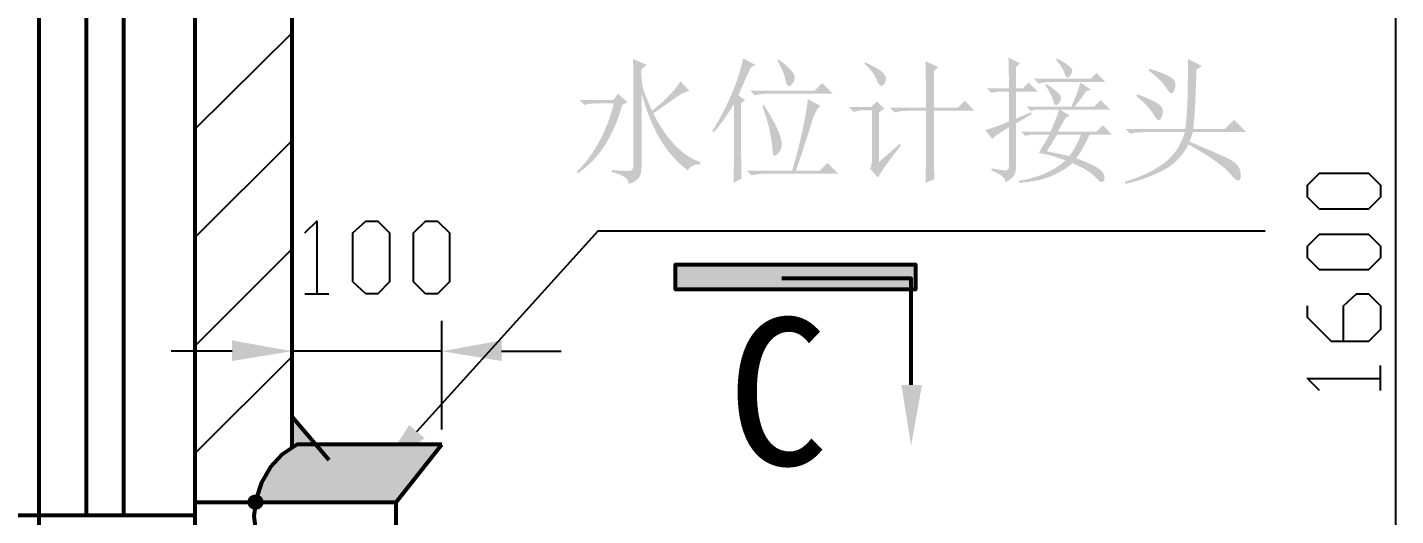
# Model space of a CAD drawing. Header units: millimetres. Extents: x 0 to 841, y 0 to 1189.
# Drawn here: x 280.6 to 334, y 437.8 to 456.9 of the extents above; entities that cross this region are included whole.
import ezdxf

# ---------------------------------------------------------------- set-up
doc = ezdxf.new("R2010")
doc.units = ezdxf.units.MM
doc.layers.add('C00-00-00', color=7, linetype='Continuous')
doc.layers.add('C00-FF-FF', color=4, linetype='Continuous', true_color=0x00ffff)

msp = doc.modelspace()

# ---------------------------------------------------------------- hatches: boundary and pattern name
at = {"layer": 'C00-00-00'}
h = msp.add_hatch(color=256, dxfattribs=at)
edge = h.paths.add_edge_path(flags=0)
edge.add_spline(control_points=[(304.24805, 455.627214), (304.24805, 455.627214), (304.788792, 455.39846), (304.788792, 455.39846), (304.788792, 455.39846), (304.580984, 455.231993), (304.580984, 455.231993), (304.566652, 454.912839), (304.594213, 454.642193), (304.663666, 454.420604), (304.73312, 454.198464), (304.843914, 453.927818), (304.997152, 453.608664), (305.537894, 454.052392), (305.905554, 454.433833), (306.099582, 454.753538), (306.099582, 454.753538), (306.453462, 454.378712), (306.453462, 454.378712), (306.314556, 454.36438), (306.137616, 454.281147), (305.922642, 454.129011), (305.707668, 453.976325), (305.412768, 453.768516), (305.038493, 453.505036), (305.579235, 452.464341), (306.18943, 451.832648), (306.86963, 451.61106), (306.86963, 451.61106), (306.86963, 451.527826), (306.86963, 451.527826), (306.606149, 451.514046), (306.446297, 451.430812), (306.391175, 451.278126), (305.544508, 451.902102), (304.941479, 452.915235), (304.580984, 454.316424), (304.580984, 454.316424), (304.580984, 451.403252), (304.580984, 451.403252), (304.594213, 451.056537), (304.427746, 450.841563), (304.081583, 450.757779), (304.094812, 450.952358), (303.879838, 451.105044), (303.43611, 451.215838), (303.43611, 451.215838), (303.43611, 451.299072), (303.43611, 451.299072), (303.755264, 451.271511), (303.973545, 451.25718), (304.091505, 451.25718), (304.209465, 451.25718), (304.268445, 451.340413), (304.268445, 451.507431), (304.268445, 451.507431), (304.268445, 454.857167), (304.268445, 454.857167), (304.268445, 455.120648), (304.261279, 455.377514), (304.24805, 455.627214), (304.24805, 455.627214), (304.24805, 455.627214), (304.24805, 455.627214)], knot_values=[0, 0, 0, 0, 1, 1, 1, 2, 2, 2, 3, 3, 3, 4, 4, 4, 5, 5, 5, 6, 6, 6, 7, 7, 7, 8, 8, 8, 9, 9, 9, 10, 10, 10, 11, 11, 11, 12, 12, 12, 13, 13, 13, 14, 14, 14, 15, 15, 15, 16, 16, 16, 17, 17, 17, 18, 18, 18, 19, 19, 19, 20, 20, 20, 21, 21, 21, 21], degree=3, periodic=1)
edge = h.paths.add_edge_path(flags=0)
edge.add_spline(control_points=[(302.104374, 451.173946), (302.104374, 451.173946), (302.063033, 451.236785), (302.063033, 451.236785), (302.756462, 451.930213), (303.234916, 452.81767), (303.498948, 453.900257), (303.498948, 453.900257), (302.853475, 453.900257), (302.853475, 453.900257), (302.673228, 453.900257), (302.506761, 453.879311), (302.354074, 453.83797), (302.354074, 453.83797), (302.167212, 454.024832), (302.167212, 454.024832), (302.167212, 454.024832), (303.478002, 454.024832), (303.478002, 454.024832), (303.478002, 454.024832), (303.665416, 454.274532), (303.665416, 454.274532), (303.665416, 454.274532), (304.039691, 453.941598), (304.039691, 453.941598), (304.039691, 453.941598), (303.831883, 453.83797), (303.831883, 453.83797), (303.484617, 452.603247), (302.909148, 451.71524), (302.104374, 451.173946), (302.104374, 451.173946), (302.104374, 451.173946), (302.104374, 451.173946)], knot_values=[0, 0, 0, 0, 1, 1, 1, 2, 2, 2, 3, 3, 3, 4, 4, 4, 5, 5, 5, 6, 6, 6, 7, 7, 7, 8, 8, 8, 9, 9, 9, 10, 10, 10, 11, 11, 11, 11], degree=3, periodic=1)
h = msp.add_hatch(color=256, dxfattribs=at)
edge = h.paths.add_edge_path(flags=0)
edge.add_spline(control_points=[(308.16708, 450.799671), (308.18031, 451.21639), (308.187475, 452.242201), (308.187475, 453.879311), (307.896434, 453.39369), (307.632953, 453.026029), (307.397033, 452.776329), (307.397033, 452.776329), (307.334745, 452.818221), (307.334745, 452.818221), (307.598226, 453.233838), (307.837454, 453.684732), (308.052428, 454.170352), (308.267402, 454.655973), (308.43001, 455.148759), (308.541356, 455.648161), (308.541356, 455.648161), (309.01981, 455.39846), (309.01981, 455.39846), (309.01981, 455.39846), (308.832948, 455.29428), (308.832948, 455.29428), (308.610809, 454.794879), (308.450956, 454.433833), (308.353942, 454.212245), (308.353942, 454.212245), (308.624589, 454.024832), (308.624589, 454.024832), (308.624589, 454.024832), (308.458122, 453.900257), (308.458122, 453.900257), (308.458122, 452.235587), (308.464737, 451.257731), (308.479068, 450.966138), (308.479068, 450.966138), (308.16708, 450.799671), (308.16708, 450.799671)], knot_values=[0, 0, 0, 0, 1, 1, 1, 2, 2, 2, 3, 3, 3, 4, 4, 4, 5, 5, 5, 6, 6, 6, 7, 7, 7, 8, 8, 8, 9, 9, 9, 10, 10, 10, 11, 11, 11, 12, 12, 12, 12], degree=3, periodic=1)
edge = h.paths.add_edge_path(flags=0)
edge.add_spline(control_points=[(309.873092, 455.564927), (309.873092, 455.564927), (309.935379, 455.606268), (309.935379, 455.606268), (310.337766, 455.300895), (310.542267, 455.079306), (310.549433, 454.9404), (310.556047, 454.801494), (310.507541, 454.6907), (310.403912, 454.607466), (310.299732, 454.524233), (310.230279, 454.58652), (310.195553, 454.794879), (310.160826, 455.002687), (310.053339, 455.259554), (309.873092, 455.564927), (309.873092, 455.564927), (309.873092, 455.564927), (309.873092, 455.564927)], knot_values=[0, 0, 0, 0, 1, 1, 1, 2, 2, 2, 3, 3, 3, 4, 4, 4, 5, 5, 5, 6, 6, 6, 6], degree=3, periodic=1)
edge = h.paths.add_edge_path(flags=0)
edge.add_spline(control_points=[(308.812002, 454.399658), (308.812002, 454.399658), (311.329954, 454.399658), (311.329954, 454.399658), (311.329954, 454.399658), (311.620995, 454.6907), (311.620995, 454.6907), (311.620995, 454.6907), (312.037163, 454.274532), (312.037163, 454.274532), (312.037163, 454.274532), (309.47787, 454.274532), (309.47787, 454.274532), (309.311403, 454.274532), (309.151551, 454.253586), (308.999416, 454.212245), (308.999416, 454.212245), (308.812002, 454.399658), (308.812002, 454.399658)], knot_values=[0, 0, 0, 0, 1, 1, 1, 2, 2, 2, 3, 3, 3, 4, 4, 4, 5, 5, 5, 6, 6, 6, 6], degree=3, periodic=1)
edge = h.paths.add_edge_path(flags=0)
edge.add_spline(control_points=[(309.290457, 453.796077), (309.290457, 453.796077), (309.352745, 453.83797), (309.352745, 453.83797), (309.699459, 453.282896), (309.914433, 452.866728), (309.997666, 452.589467), (310.0809, 452.311654), (310.053339, 452.099988), (309.914433, 451.954467), (309.775527, 451.808946), (309.702766, 451.819419), (309.696152, 451.985886), (309.688986, 452.152353), (309.657567, 452.387722), (309.602445, 452.693095), (309.546772, 452.998469), (309.442593, 453.366129), (309.290457, 453.796077), (309.290457, 453.796077), (309.290457, 453.796077), (309.290457, 453.796077)], knot_values=[0, 0, 0, 0, 1, 1, 1, 2, 2, 2, 3, 3, 3, 4, 4, 4, 5, 5, 5, 6, 6, 6, 7, 7, 7, 7], degree=3, periodic=1)
edge = h.paths.add_edge_path(flags=0)
edge.add_spline(control_points=[(311.059307, 454.066724), (311.059307, 454.066724), (311.558708, 453.796077), (311.558708, 453.796077), (311.433582, 453.726624), (311.308456, 453.483538), (311.183882, 453.067371), (311.059307, 452.651203), (310.864728, 452.054788), (310.601247, 451.278126), (310.601247, 451.278126), (311.537762, 451.278126), (311.537762, 451.278126), (311.537762, 451.278126), (311.829355, 451.569719), (311.829355, 451.569719), (311.829355, 451.569719), (312.245522, 451.153551), (312.245522, 451.153551), (312.245522, 451.153551), (309.373691, 451.153551), (309.373691, 451.153551), (309.192892, 451.153551), (309.026425, 451.132605), (308.87429, 451.090713), (308.87429, 451.090713), (308.686876, 451.278126), (308.686876, 451.278126), (308.686876, 451.278126), (310.455726, 451.278126), (310.455726, 451.278126), (310.622193, 451.84698), (310.760548, 452.398195), (310.871894, 452.932323), (310.982688, 453.46645), (311.044975, 453.844584), (311.059307, 454.066724), (311.059307, 454.066724), (311.059307, 454.066724), (311.059307, 454.066724)], knot_values=[0, 0, 0, 0, 1, 1, 1, 2, 2, 2, 3, 3, 3, 4, 4, 4, 5, 5, 5, 6, 6, 6, 7, 7, 7, 8, 8, 8, 9, 9, 9, 10, 10, 10, 11, 11, 11, 12, 12, 12, 13, 13, 13, 13], degree=3, periodic=1)
h = msp.add_hatch(color=256, dxfattribs=at)
edge = h.paths.add_edge_path(flags=0)
edge.add_spline(control_points=[(313.271775, 455.439801), (313.271775, 455.439801), (313.292721, 455.50264), (313.292721, 455.50264), (313.598094, 455.363733), (313.80921, 455.245773), (313.92717, 455.148759), (314.04513, 455.051746), (314.10411, 454.954181), (314.10411, 454.857167), (314.10411, 454.760153), (314.065525, 454.676919), (313.989457, 454.607466), (313.913389, 454.538013), (313.830156, 454.611325), (313.739757, 454.826299), (313.649357, 455.041273), (313.493363, 455.245773), (313.271775, 455.439801), (313.271775, 455.439801), (313.271775, 455.439801), (313.271775, 455.439801)], knot_values=[0, 0, 0, 0, 1, 1, 1, 2, 2, 2, 3, 3, 3, 4, 4, 4, 5, 5, 5, 6, 6, 6, 7, 7, 7, 7], degree=3, periodic=1)
edge = h.paths.add_edge_path(flags=0)
edge.add_spline(control_points=[(313.834014, 451.61106), (313.834014, 451.61106), (314.645403, 452.31882), (314.645403, 452.31882), (314.645403, 452.31882), (314.686745, 452.256533), (314.686745, 452.256533), (314.201124, 451.632006), (313.902916, 451.215838), (313.792122, 451.007479), (313.792122, 451.007479), (313.480134, 451.361359), (313.480134, 451.361359), (313.535256, 451.444593), (313.563368, 451.576333), (313.563368, 451.757132), (313.563368, 451.757132), (313.563368, 453.62961), (313.563368, 453.62961), (313.563368, 453.62961), (313.022074, 453.62961), (313.022074, 453.62961), (313.022074, 453.62961), (313.209488, 453.62961), (313.209488, 453.62961), (313.126254, 453.62961), (313.008294, 453.608664), (312.855607, 453.567323), (312.855607, 453.567323), (312.668745, 453.754736), (312.668745, 453.754736), (312.668745, 453.754736), (313.521475, 453.754736), (313.521475, 453.754736), (313.521475, 453.754736), (313.750781, 453.98349), (313.750781, 453.98349), (313.750781, 453.98349), (314.041823, 453.691898), (314.041823, 453.691898), (314.041823, 453.691898), (313.834014, 453.546377), (313.834014, 453.546377), (313.834014, 453.546377), (313.834014, 451.61106), (313.834014, 451.61106)], knot_values=[0, 0, 0, 0, 1, 1, 1, 2, 2, 2, 3, 3, 3, 4, 4, 4, 5, 5, 5, 6, 6, 6, 7, 7, 7, 8, 8, 8, 9, 9, 9, 10, 10, 10, 11, 11, 11, 12, 12, 12, 13, 13, 13, 14, 14, 14, 15, 15, 15, 15], degree=3, periodic=1)
edge = h.paths.add_edge_path(flags=0)
edge.add_spline(control_points=[(315.665152, 453.73379), (315.665152, 454.663139), (315.657986, 455.266168), (315.644205, 455.543981), (315.644205, 455.543981), (316.143606, 455.315227), (316.143606, 455.315227), (316.143606, 455.315227), (315.977139, 455.148759), (315.977139, 455.148759), (315.977139, 455.148759), (315.977139, 453.73379), (315.977139, 453.73379), (315.977139, 453.73379), (316.913654, 453.73379), (316.913654, 453.73379), (316.913654, 453.73379), (317.18375, 454.004437), (317.18375, 454.004437), (317.18375, 454.004437), (317.558576, 453.608664), (317.558576, 453.608664), (317.558576, 453.608664), (315.977139, 453.608664), (315.977139, 453.608664), (315.977139, 453.608664), (315.977139, 451.71524), (315.977139, 451.71524), (315.977139, 451.437427), (315.983754, 451.181112), (315.998086, 450.945192), (315.998086, 450.945192), (315.644205, 450.799671), (315.644205, 450.799671), (315.657986, 451.229619), (315.665152, 451.555387), (315.665152, 451.777527), (315.665152, 451.777527), (315.665152, 453.608664), (315.665152, 453.608664), (315.665152, 453.608664), (314.603511, 453.608664), (314.603511, 453.608664), (314.603511, 453.608664), (314.91605, 453.608664), (314.91605, 453.608664), (314.749583, 453.608664), (314.589731, 453.587718), (314.437044, 453.546377), (314.437044, 453.546377), (314.250182, 453.73379), (314.250182, 453.73379), (314.250182, 453.73379), (315.665152, 453.73379), (315.665152, 453.73379)], knot_values=[0, 0, 0, 0, 1, 1, 1, 2, 2, 2, 3, 3, 3, 4, 4, 4, 5, 5, 5, 6, 6, 6, 7, 7, 7, 8, 8, 8, 9, 9, 9, 10, 10, 10, 11, 11, 11, 12, 12, 12, 13, 13, 13, 14, 14, 14, 15, 15, 15, 16, 16, 16, 17, 17, 17, 18, 18, 18, 18], degree=3, periodic=1)
h = msp.add_hatch(color=256, dxfattribs=at)
edge = h.paths.add_edge_path(flags=0)
edge.add_spline(control_points=[(319.875224, 454.857167), (319.875224, 454.857167), (322.081187, 454.857167), (322.081187, 454.857167), (322.081187, 454.857167), (322.309942, 455.086472), (322.309942, 455.086472), (322.309942, 455.086472), (322.663822, 454.732592), (322.663822, 454.732592), (322.663822, 454.732592), (320.520146, 454.732592), (320.520146, 454.732592), (320.339898, 454.732592), (320.187212, 454.711646), (320.062637, 454.670305), (320.062637, 454.670305), (319.875224, 454.857167), (319.875224, 454.857167)], knot_values=[0, 0, 0, 0, 1, 1, 1, 2, 2, 2, 3, 3, 3, 4, 4, 4, 5, 5, 5, 6, 6, 6, 6], degree=3, periodic=1)
edge = h.paths.add_edge_path(flags=0)
edge.add_spline(control_points=[(320.374625, 454.649358), (320.679998, 454.440999), (320.856938, 454.288312), (320.905445, 454.191299), (320.953952, 454.094285), (320.929147, 453.993412), (320.832133, 453.889784), (320.73512, 453.785604), (320.665666, 453.820331), (320.624325, 453.993963), (320.582433, 454.167045), (320.478804, 454.371546), (320.312337, 454.607466), (320.312337, 454.607466), (320.374625, 454.649358), (320.374625, 454.649358)], knot_values=[0, 0, 0, 0, 1, 1, 1, 2, 2, 2, 3, 3, 3, 4, 4, 4, 5, 5, 5, 5], degree=3, periodic=1)
edge = h.paths.add_edge_path(flags=0)
edge.add_spline(control_points=[(321.10278, 453.338569), (321.10278, 453.338569), (320.811738, 452.797275), (320.811738, 452.797275), (320.811738, 452.797275), (322.309942, 452.797275), (322.309942, 452.797275), (322.309942, 452.797275), (322.559642, 453.046976), (322.559642, 453.046976), (322.559642, 453.046976), (322.913522, 452.6727), (322.913522, 452.6727), (322.913522, 452.6727), (322.039295, 452.6727), (322.039295, 452.6727), (321.830935, 452.228421), (321.657854, 451.923599), (321.518948, 451.757132), (321.796209, 451.659567), (322.032129, 451.558694), (322.226157, 451.455066), (322.420185, 451.350886), (322.542003, 451.247258), (322.59051, 451.143078), (322.639017, 451.03945), (322.639017, 450.94905), (322.59051, 450.872431), (322.542003, 450.796364), (322.454911, 450.823924), (322.330337, 450.955665), (322.205762, 451.087957), (322.077329, 451.195444), (321.945588, 451.278677), (321.813848, 451.361359), (321.623127, 451.458373), (321.373427, 451.569719), (321.151287, 451.37514), (320.883948, 451.209224), (320.57196, 451.070318), (320.259972, 450.931411), (319.833331, 450.841563), (319.292589, 450.799671), (319.292589, 450.799671), (319.292589, 450.882904), (319.292589, 450.882904), (319.583631, 450.924797), (319.885697, 451.004172), (320.197685, 451.122132), (320.509672, 451.240092), (320.811738, 451.423647), (321.10278, 451.673898), (320.783626, 451.798473), (320.436912, 451.895487), (320.062637, 451.96494), (320.200992, 452.20086), (320.339898, 452.43678), (320.478804, 452.6727), (320.478804, 452.6727), (319.729703, 452.6727), (319.729703, 452.6727), (319.729703, 452.6727), (319.54229, 452.630808), (319.54229, 452.630808), (319.54229, 452.630808), (319.375823, 452.797275), (319.375823, 452.797275), (319.375823, 452.797275), (320.520146, 452.797275), (320.520146, 452.797275), (320.659052, 453.115878), (320.769846, 453.400305), (320.85308, 453.650556), (320.85308, 453.650556), (319.937511, 453.650556), (319.937511, 453.650556), (319.937511, 453.650556), (319.750649, 453.608664), (319.750649, 453.608664), (319.750649, 453.608664), (319.584182, 453.775131), (319.584182, 453.775131), (319.584182, 453.775131), (321.332086, 453.775131), (321.332086, 453.775131), (321.387207, 453.899706), (321.446187, 454.038612), (321.508475, 454.191299), (321.570762, 454.343985), (321.629742, 454.517618), (321.685415, 454.711646), (321.685415, 454.711646), (322.101582, 454.420604), (322.101582, 454.420604), (322.101582, 454.420604), (321.91472, 454.378712), (321.91472, 454.378712), (321.720141, 454.100899), (321.567455, 453.899706), (321.45666, 453.775131), (321.45666, 453.775131), (322.226708, 453.775131), (322.226708, 453.775131), (322.226708, 453.775131), (322.476409, 454.024832), (322.476409, 454.024832), (322.476409, 454.024832), (322.850684, 453.650556), (322.850684, 453.650556), (322.850684, 453.650556), (320.894972, 453.650556), (320.894972, 453.650556), (320.894972, 453.650556), (321.269247, 453.421802), (321.269247, 453.421802), (321.269247, 453.421802), (321.10278, 453.338569), (321.10278, 453.338569)], knot_values=[0, 0, 0, 0, 1, 1, 1, 2, 2, 2, 3, 3, 3, 4, 4, 4, 5, 5, 5, 6, 6, 6, 7, 7, 7, 8, 8, 8, 9, 9, 9, 10, 10, 10, 11, 11, 11, 12, 12, 12, 13, 13, 13, 14, 14, 14, 15, 15, 15, 16, 16, 16, 17, 17, 17, 18, 18, 18, 19, 19, 19, 20, 20, 20, 21, 21, 21, 22, 22, 22, 23, 23, 23, 24, 24, 24, 25, 25, 25, 26, 26, 26, 27, 27, 27, 28, 28, 28, 29, 29, 29, 30, 30, 30, 31, 31, 31, 32, 32, 32, 33, 33, 33, 34, 34, 34, 35, 35, 35, 36, 36, 36, 37, 37, 37, 38, 38, 38, 39, 39, 39, 39], degree=3, periodic=1)
edge = h.paths.add_edge_path(flags=0)
edge.add_spline(control_points=[(320.374625, 452.027227), (320.679998, 451.971555), (320.97104, 451.909267), (321.248852, 451.840365), (321.428548, 452.075734), (321.581235, 452.352996), (321.706361, 452.6727), (321.706361, 452.6727), (320.769846, 452.6727), (320.769846, 452.6727), (320.645271, 452.464341), (320.513531, 452.248816), (320.374625, 452.027227), (320.374625, 452.027227), (320.374625, 452.027227), (320.374625, 452.027227)], knot_values=[0, 0, 0, 0, 1, 1, 1, 2, 2, 2, 3, 3, 3, 4, 4, 4, 5, 5, 5, 5], degree=3, periodic=1)
edge = h.paths.add_edge_path(flags=0)
edge.add_spline(control_points=[(320.790792, 455.648161), (321.040493, 455.509254), (321.210267, 455.394602), (321.300666, 455.304753), (321.390514, 455.214354), (321.387207, 455.106867), (321.290193, 454.982292), (321.193179, 454.857167), (321.120419, 454.878113), (321.071912, 455.04458), (321.023405, 455.211047), (320.908752, 455.397909), (320.728505, 455.606268), (320.728505, 455.606268), (320.790792, 455.648161), (320.790792, 455.648161)], knot_values=[0, 0, 0, 0, 1, 1, 1, 2, 2, 2, 3, 3, 3, 4, 4, 4, 5, 5, 5, 5], degree=3, periodic=1)
edge = h.paths.add_edge_path(flags=0)
edge.add_spline(control_points=[(319.168014, 453.296676), (319.168014, 453.296676), (319.750649, 453.546377), (319.750649, 453.546377), (319.750649, 453.546377), (319.79199, 453.484089), (319.79199, 453.484089), (319.79199, 453.484089), (319.168014, 453.109263), (319.168014, 453.109263), (319.168014, 453.109263), (319.168014, 451.340964), (319.168014, 451.340964), (319.168014, 451.118825), (319.029108, 450.945192), (318.751847, 450.820617), (318.779408, 450.973304), (318.605775, 451.12599), (318.2315, 451.278126), (318.2315, 451.278126), (318.2315, 451.361359), (318.2315, 451.361359), (318.536322, 451.305687), (318.723735, 451.281984), (318.793188, 451.288599), (318.862641, 451.295765), (318.897368, 451.354194), (318.897368, 451.465539), (318.897368, 451.465539), (318.897368, 452.963742), (318.897368, 452.963742), (318.522541, 452.741602), (318.307567, 452.588916), (318.252446, 452.506233), (318.252446, 452.506233), (317.981799, 452.859562), (317.981799, 452.859562), (318.230948, 452.929016), (318.536322, 453.03981), (318.897368, 453.192496), (318.897368, 453.192496), (318.897368, 454.357766), (318.897368, 454.357766), (318.897368, 454.357766), (318.460254, 454.357766), (318.460254, 454.357766), (318.460254, 454.357766), (318.210554, 454.316424), (318.210554, 454.316424), (318.210554, 454.316424), (318.044087, 454.482891), (318.044087, 454.482891), (318.044087, 454.482891), (318.897368, 454.482891), (318.897368, 454.482891), (318.897368, 455.051746), (318.890202, 455.453582), (318.876422, 455.689502), (318.876422, 455.689502), (319.334481, 455.460747), (319.334481, 455.460747), (319.334481, 455.460747), (319.168014, 455.315227), (319.168014, 455.315227), (319.168014, 455.315227), (319.168014, 454.482891), (319.168014, 454.482891), (319.168014, 454.482891), (319.43811, 454.482891), (319.43811, 454.482891), (319.43811, 454.482891), (319.667416, 454.711646), (319.667416, 454.711646), (319.667416, 454.711646), (320.020745, 454.357766), (320.020745, 454.357766), (320.020745, 454.357766), (319.168014, 454.357766), (319.168014, 454.357766), (319.168014, 454.357766), (319.168014, 453.296676), (319.168014, 453.296676)], knot_values=[0, 0, 0, 0, 1, 1, 1, 2, 2, 2, 3, 3, 3, 4, 4, 4, 5, 5, 5, 6, 6, 6, 7, 7, 7, 8, 8, 8, 9, 9, 9, 10, 10, 10, 11, 11, 11, 12, 12, 12, 13, 13, 13, 14, 14, 14, 15, 15, 15, 16, 16, 16, 17, 17, 17, 18, 18, 18, 19, 19, 19, 20, 20, 20, 21, 21, 21, 22, 22, 22, 23, 23, 23, 24, 24, 24, 25, 25, 25, 26, 26, 26, 27, 27, 27, 27], degree=3, periodic=1)
h = msp.add_hatch(color=256, dxfattribs=at)
edge = h.paths.add_edge_path(flags=0)
edge.add_spline(control_points=[(324.376889, 455.252939), (324.861958, 455.099701), (325.164024, 454.967961), (325.281984, 454.857167), (325.399944, 454.745821), (325.420339, 454.6003), (325.344271, 454.420053), (325.268204, 454.239806), (325.174497, 454.250279), (325.063703, 454.451472), (324.952357, 454.652666), (324.709823, 454.899059), (324.335547, 455.190101), (324.335547, 455.190101), (324.376889, 455.252939), (324.376889, 455.252939)], knot_values=[0, 0, 0, 0, 1, 1, 1, 2, 2, 2, 3, 3, 3, 4, 4, 4, 5, 5, 5, 5], degree=3, periodic=1)
edge = h.paths.add_edge_path(flags=0)
edge.add_spline(control_points=[(323.898434, 454.254137), (324.425396, 454.059558), (324.733525, 453.903564), (324.823924, 453.785604), (324.914323, 453.667644), (324.920938, 453.525431), (324.84487, 453.358963), (324.768803, 453.192496), (324.671789, 453.21675), (324.553829, 453.431724), (324.435869, 453.646698), (324.203256, 453.900257), (323.856541, 454.191299), (323.856541, 454.191299), (323.898434, 454.254137), (323.898434, 454.254137)], knot_values=[0, 0, 0, 0, 1, 1, 1, 2, 2, 2, 3, 3, 3, 4, 4, 4, 5, 5, 5, 5], degree=3, periodic=1)
edge = h.paths.add_edge_path(flags=0)
edge.add_spline(control_points=[(326.416385, 455.356568), (326.416385, 455.356568), (326.208026, 455.211047), (326.208026, 455.211047), (326.193694, 454.752987), (326.179914, 454.368239), (326.166133, 454.056251), (326.152353, 453.744263), (326.124792, 453.358963), (326.083451, 452.901455), (326.083451, 452.901455), (327.311008, 452.901455), (327.311008, 452.901455), (327.311008, 452.901455), (327.664888, 453.255335), (327.664888, 453.255335), (327.664888, 453.255335), (328.143343, 452.776329), (328.143343, 452.776329), (328.143343, 452.776329), (326.062505, 452.776329), (326.062505, 452.776329), (326.034393, 452.664983), (325.992501, 452.540409), (325.937379, 452.402054), (326.645139, 452.110461), (327.158321, 451.885014), (327.477475, 451.725713), (327.796077, 451.56586), (327.948764, 451.350886), (327.934983, 451.080791), (327.921203, 450.810144), (327.79277, 450.823924), (327.550235, 451.122132), (327.307149, 451.420339), (326.755934, 451.812253), (325.896038, 452.297874), (325.660118, 451.839814), (325.327184, 451.499714), (324.897236, 451.278126), (324.467288, 451.056537), (323.981667, 450.882904), (323.440374, 450.757779), (323.440374, 450.757779), (323.419979, 450.841012), (323.419979, 450.841012), (324.016394, 451.021811), (324.515244, 451.257731), (324.917631, 451.548773), (325.320018, 451.839814), (325.597279, 452.249367), (325.750517, 452.776329), (325.750517, 452.776329), (324.127188, 452.776329), (324.127188, 452.776329), (323.946389, 452.776329), (323.779922, 452.755383), (323.627787, 452.714042), (323.627787, 452.714042), (323.440374, 452.901455), (323.440374, 452.901455), (323.440374, 452.901455), (325.770912, 452.901455), (325.770912, 452.901455), (325.826034, 453.358963), (325.857453, 453.855057), (325.864619, 454.389185), (325.871233, 454.922761), (325.875092, 455.335621), (325.875092, 455.627214), (325.875092, 455.627214), (326.416385, 455.356568), (326.416385, 455.356568)], knot_values=[0, 0, 0, 0, 1, 1, 1, 2, 2, 2, 3, 3, 3, 4, 4, 4, 5, 5, 5, 6, 6, 6, 7, 7, 7, 8, 8, 8, 9, 9, 9, 10, 10, 10, 11, 11, 11, 12, 12, 12, 13, 13, 13, 14, 14, 14, 15, 15, 15, 16, 16, 16, 17, 17, 17, 18, 18, 18, 19, 19, 19, 20, 20, 20, 21, 21, 21, 22, 22, 22, 23, 23, 23, 24, 24, 24, 24], degree=3, periodic=1)
h = msp.add_hatch(color=256, dxfattribs=at)
h.dxf.hatch_style = 2
h.paths.add_polyline_path([(305.900667, 447.616439), (315.256333, 447.193106), (305.900667, 447.193106)])
h = msp.add_hatch(color=256, dxfattribs=at)
h.dxf.hatch_style = 2
h.paths.add_polyline_path([(305.900667, 447.616439), (315.256333, 447.616439), (315.256333, 447.193106)])
h = msp.add_hatch(color=256, dxfattribs=at)
h.dxf.hatch_style = 2
h.paths.add_polyline_path([(305.900667, 447.193106), (315.256333, 446.642772), (305.900667, 446.642772)])
h = msp.add_hatch(color=256, dxfattribs=at)
h.dxf.hatch_style = 2
h.paths.add_polyline_path([(305.900667, 447.193106), (315.256333, 447.193106), (315.256333, 446.642772)])
h = msp.add_hatch(color=256, dxfattribs=at)
h.dxf.hatch_style = 2
h.paths.add_polyline_path([(288.628667, 444.653106), (288.628667, 443.848772), (290.957, 444.229772)])
h = msp.add_hatch(color=256, dxfattribs=at)
h.dxf.hatch_style = 2
h.paths.add_polyline_path([(299.127333, 444.653106), (299.127333, 443.848772), (296.799, 444.229772)])
h = msp.add_hatch(color=256, dxfattribs=at)
h.dxf.hatch_style = 2
h.paths.add_polyline_path([(315.510333, 442.917439), (315.087, 440.546772), (314.706, 442.917439)])
h = msp.add_hatch(color=256, dxfattribs=at)
h.dxf.hatch_style = 2
h.paths.add_polyline_path([(290.957, 441.689772), (291.888333, 440.589106), (290.957, 440.589106)])
h = msp.add_hatch(color=256, dxfattribs=at)
h.dxf.hatch_style = 2
h.paths.add_polyline_path([(296.121667, 440.843106), (294.259, 439.361439), (295.529, 441.351106)])
h = msp.add_hatch(color=256, dxfattribs=at)
h.dxf.hatch_style = 2
h.paths.add_polyline_path([(291.168667, 440.589106), (296.545, 440.292772), (290.660667, 440.292772)])
h = msp.add_hatch(color=256, dxfattribs=at)
h.dxf.hatch_style = 2
h.paths.add_polyline_path([(290.957, 440.589106), (291.168667, 440.589106), (290.957, 440.462106)])
h = msp.add_hatch(color=256, dxfattribs=at)
h.dxf.hatch_style = 2
h.paths.add_polyline_path([(291.168667, 440.589106), (296.799, 440.589106), (296.545, 440.292772)])
h = msp.add_hatch(color=256, dxfattribs=at)
h.dxf.hatch_style = 2
h.paths.add_polyline_path([(290.660667, 440.292772), (296.206333, 439.869439), (290.279667, 439.869439)])
h = msp.add_hatch(color=256, dxfattribs=at)
h.dxf.hatch_style = 2
h.paths.add_polyline_path([(290.660667, 440.292772), (296.545, 440.292772), (296.206333, 439.869439)])
h = msp.add_hatch(color=256, dxfattribs=at)
h.dxf.hatch_style = 2
h.paths.add_polyline_path([(289.941, 439.403772), (295.444333, 438.895772), (289.687, 438.895772)])
h = msp.add_hatch(color=256, dxfattribs=at)
h.dxf.hatch_style = 2
h.paths.add_polyline_path([(290.279667, 439.869439), (295.867667, 439.403772), (289.941, 439.403772)])
h = msp.add_hatch(color=256, dxfattribs=at)
h.dxf.hatch_style = 2
h.paths.add_polyline_path([(289.941, 439.403772), (295.867667, 439.403772), (295.444333, 438.895772)])
h = msp.add_hatch(color=256, dxfattribs=at)
h.dxf.hatch_style = 2
h.paths.add_polyline_path([(290.279667, 439.869439), (296.206333, 439.869439), (295.867667, 439.403772)])
h = msp.add_hatch(color=256, dxfattribs=at)
h.dxf.hatch_style = 2
h.paths.add_polyline_path([(289.687, 438.895772), (295.021, 438.345439), (289.517667, 438.345439)])
h = msp.add_hatch(color=256, dxfattribs=at)
h.dxf.hatch_style = 2
h.paths.add_polyline_path([(289.687, 438.895772), (295.444333, 438.895772), (295.021, 438.345439)])
at = {"layer": 'C00-FF-FF'}
h = msp.add_hatch(color=256, dxfattribs=at)
edge = h.paths.add_edge_path()
edge.add_ellipse((289.538833, 438.344028), major_axis=(0.3175, 0), ratio=0.933333, start_angle=0, end_angle=360)

# ---------------------------------------------------------------- linework, layer by layer
at = {"layer": 'C00-00-00', "lineweight": 53}
for points in [[(287.189333, 426.533028), (287.189333, 486.604028)], [(305.900667, 447.149361), (305.900667, 447.615028), (315.256333, 447.615028), (315.256333, 446.641361), (305.900667, 446.641361), (305.900667, 447.615028)], [(315.087, 442.916028), (315.087, 447.064694), (310.049333, 447.064694)], [(287.189333, 437.201028), (295.021, 437.201028), (295.021, 438.344028), (296.799, 440.587694)], [(296.799, 440.587694), (291.168667, 440.587694), (290.576, 440.206694), (290.110333, 439.698694), (289.771667, 439.106028), (289.56, 438.471028), (289.475333, 437.793694), (289.56, 437.116361), (289.771667, 436.439028), (290.110333, 435.846361), (290.576, 435.338361), (291.168667, 434.957361)], [(287.189333, 438.344028), (295.021, 438.344028)]]:
    msp.add_lwpolyline(points, dxfattribs=at)
at = {"layer": 'C00-00-00', "lineweight": 25}
for points in [[(333.375, 450.239694), (332.909333, 449.774028), (331.004333, 449.774028), (330.538667, 450.239694), (330.538667, 450.705361), (331.004333, 451.171028), (332.909333, 451.171028), (333.375, 450.705361)], [(293.835667, 446.472028), (293.327667, 446.937694), (293.327667, 448.842694), (293.835667, 449.308361), (294.301333, 449.308361), (294.767, 448.842694), (294.767, 446.937694), (294.301333, 446.472028)], [(296.164, 446.472028), (295.698333, 446.937694), (295.698333, 448.842694), (296.164, 449.308361), (296.629667, 449.308361), (297.095333, 448.842694), (297.095333, 446.937694), (296.629667, 446.472028)], [(333.375, 447.869028), (332.909333, 447.403361), (331.004333, 447.403361), (330.538667, 447.869028), (330.538667, 448.334694), (331.004333, 448.800361), (332.909333, 448.800361), (333.375, 448.334694)]]:
    msp.add_lwpolyline(points, close=True, dxfattribs=at)
for points in [[(291.465, 448.842694), (291.930667, 449.308361), (291.930667, 446.472028)], [(295.825333, 441.095694), (302.895, 448.927361), (328.887667, 448.927361)], [(291.465, 446.472028), (292.396333, 446.472028)], [(331.935667, 444.609361), (331.935667, 446.006361), (332.443667, 446.472028), (332.909333, 446.472028), (333.375, 446.006361), (333.375, 445.075028), (332.909333, 444.609361), (331.47, 444.609361), (330.538667, 445.540694), (330.538667, 446.006361)], [(296.799, 444.228361), (290.957, 444.228361)], [(333.375, 442.704361), (333.375, 443.678028)], [(331.004333, 442.704361), (330.538667, 443.170028), (333.375, 443.170028)]]:
    msp.add_lwpolyline(points, dxfattribs=at)
at = {"layer": 'C00-00-00', "lineweight": 53}
for points in [[(281.093333, 650.857361), (281.093333, 650.857361), (281.093333, 406.848028), (281.093333, 406.848028)], [(282.956, 437.836028), (282.956, 437.836028), (282.956, 650.857361), (282.956, 650.857361)], [(284.395333, 650.857361), (284.395333, 650.857361), (284.395333, 437.836028), (284.395333, 437.836028)], [(290.957, 484.741361), (290.957, 484.741361), (290.957, 440.460694), (290.957, 440.460694)], [(290.957, 441.688361), (290.957, 441.688361), (292.396333, 439.995028), (292.396333, 439.995028)], [(259.037667, 437.836028), (259.037667, 437.836028), (287.189333, 437.836028), (287.189333, 437.836028)], [(282.956, 437.836028), (282.956, 437.836028), (283.675667, 437.836028), (283.675667, 437.836028)], [(284.395333, 437.836028), (284.395333, 437.836028), (285.326667, 437.836028), (285.326667, 437.836028)]]:
    msp.add_open_spline(points, degree=3, dxfattribs=at)
at = {"layer": 'C00-00-00', "lineweight": 25}
for points in [[(333.967667, 484.614361), (333.967667, 484.614361), (333.967667, 409.261028), (333.967667, 409.261028)], [(287.189333, 452.906694), (287.189333, 452.906694), (290.957, 456.632028), (290.957, 456.632028)], [(287.189333, 448.673361), (287.189333, 448.673361), (290.957, 452.441028), (290.957, 452.441028)], [(287.189333, 444.440028), (287.189333, 444.440028), (290.957, 448.207694), (290.957, 448.207694)], [(290.957, 441.180361), (290.957, 441.180361), (290.957, 445.413694), (290.957, 445.413694)], [(296.799, 441.180361), (296.799, 441.180361), (296.799, 445.413694), (296.799, 445.413694)], [(288.628667, 444.228361), (288.628667, 444.228361), (286.258, 444.228361), (286.258, 444.228361)], [(299.127333, 444.228361), (299.127333, 444.228361), (301.455667, 444.228361), (301.455667, 444.228361)], [(287.189333, 440.249028), (287.189333, 440.249028), (290.957, 444.016694), (290.957, 444.016694)]]:
    msp.add_open_spline(points, degree=3, dxfattribs=at)

# ---------------------------------------------------------------- texts
at = {"layer": 'C00-00-00', "insert": (307.934486, 445.52641), "char_height": 5.743452, "attachment_point": 1}
msp.add_mtext('{\\fSimSun|b0|i0|c0;C}', dxfattribs=at)

doc.saveas('drawing.dxf')
